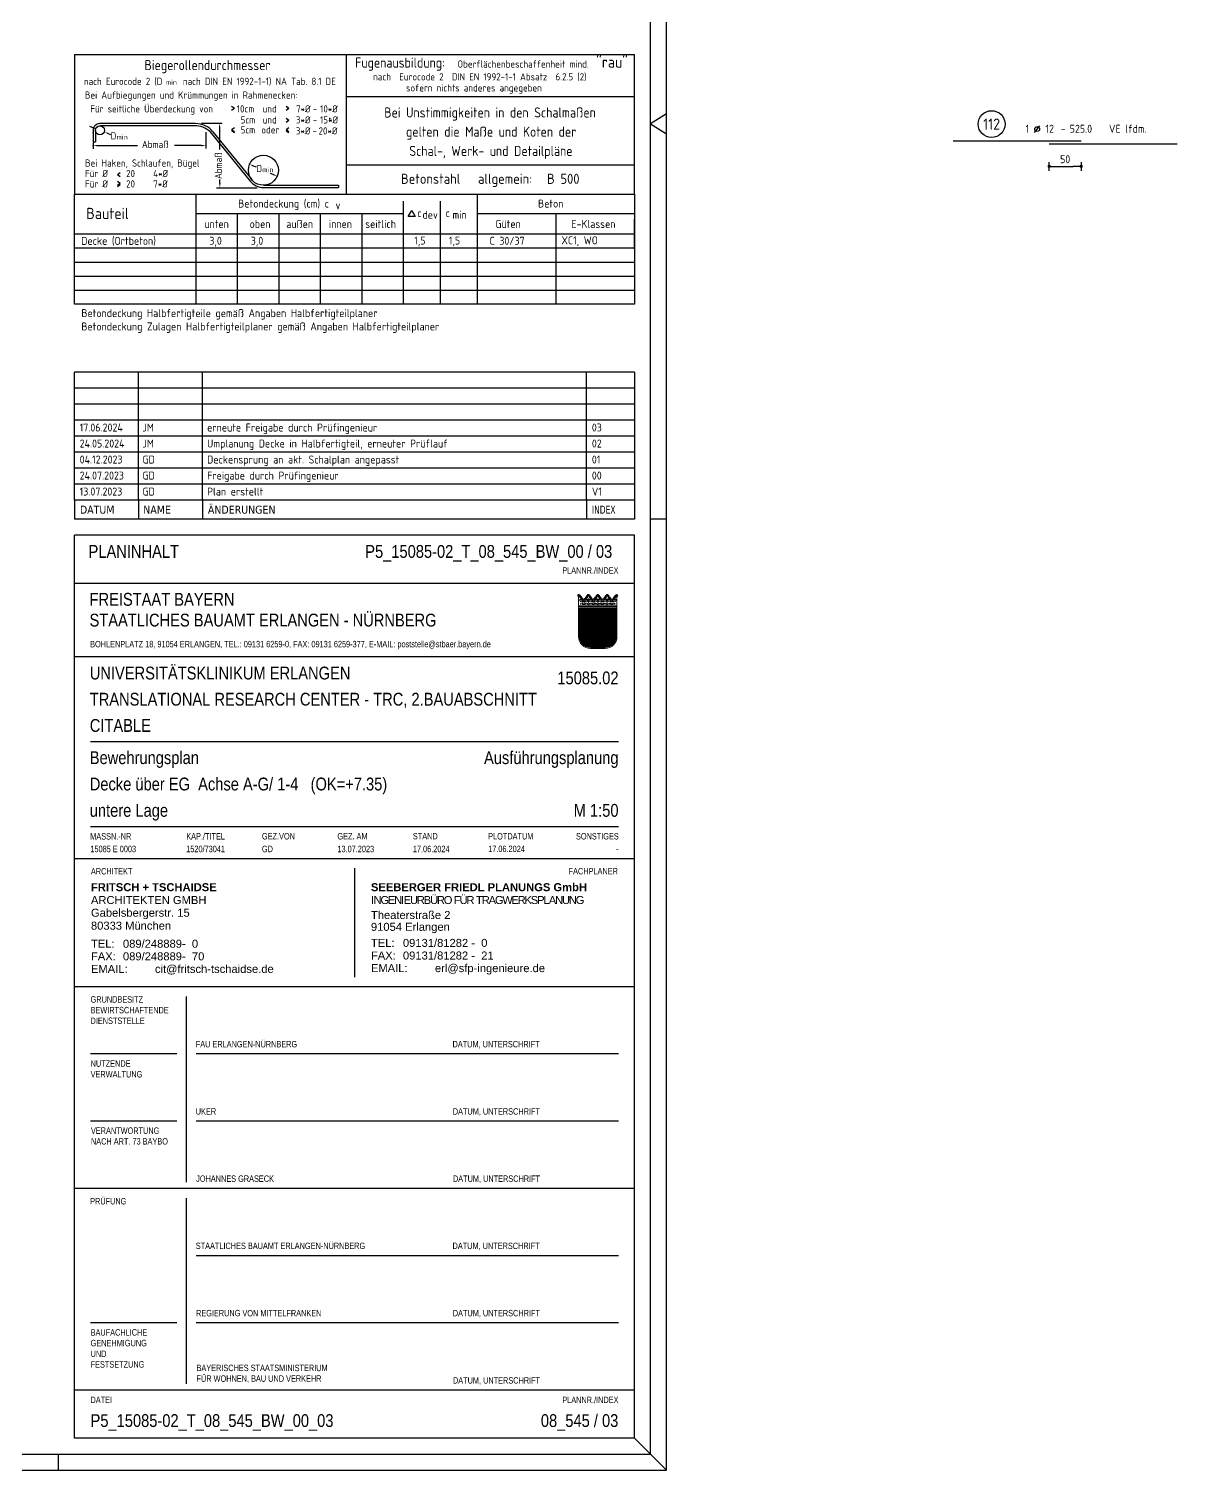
# Model space of a CAD drawing. Extents: x -5.2 to 88.6, y -7.1 to 49.1.
# Drawn here: x 55.47 to 73.42, y 0 to 22.51 of the extents above; entities that cross this region are included whole.
import ezdxf
from ezdxf.enums import TextEntityAlignment as Align

# ---------------------------------------------------------------- set-up
doc = ezdxf.new("R2010")
doc.units = 0
doc.header["$LTSCALE"] = 0.5
doc.linetypes.add('AUSGEZOGEN', pattern=[1000.01, 1000, 0.01])
for name, color, linetype in [('40 A Plankopf Text F+T', 7, 'Continuous'), ('BET-ANS', 7, 'Continuous'), ('MASSE', 7, 'Continuous'), ('RAHMEN', 7, 'Continuous'), ('RND', 7, 'Continuous'), ('STEMPEL', 7, 'Continuous'), ('TEXT', 7, 'Continuous')]:
    doc.layers.add(name, color=color, linetype=linetype)
doc.layers.add('NOPLOT', color=7, linetype='Continuous', plot=False)
doc.styles.add('ERSTELLTER_STIL_3', font='arial.ttf')
doc.styles.add('ERSTELLTER_STIL_4', font='arialbd.ttf')
doc.styles.add('helv', font='tahoma.ttf')
doc.styles.add('plankopf_ArialN', font='ARIALN.TTF')
doc.styles.add('txt', font='isocp.shx')
doc.dimstyles.new('DOT_I', dxfattribs={"dimscale": 0.5, "dimtxt": 0.25, "dimasz": 0.25, "dimexe": 0.1, "dimexo": 0.3, "dimgap": 0.1, "dimtad": 1, "dimdec": 3, "dimzin": 3, "dimtxsty": 'txt', "dimblk": 'DOT', "dimblk1": 'DOT', "dimblk2": 'DOT', "dimsah": 1, "dimcen": 0.1, "dimse1": 1, "dimse2": 1, "dimazin": 0, "dimtfac": 1, "dimtdec": 4, "dimtix": 1, "dimtmove": 2, "dimatfit": 3, "dimfxl": 0, "dimtvp": 1, "dimtolj": 1, "dimtzin": 0, "dimarcsym": 0})
pattern_1 = [(0, (-322.07857, -163.97815), (8e-17, 0.254), [])]

# ---------------------------------------------------------------- blocks, each defined once
blk = doc.blocks.new('Bundeslandwappen')
at = {"lineweight": 9, "true_color": 0xffffff}
for points in [[(-5.75, 16.5), (-5.98, 16.5), (-5.98, 16.29), (-5.75, 16.29)], [(-5.09, 15.68), (-5.31, 15.68), (-5.31, 15.47), (-5.09, 15.47)], [(-3.49, 15.68), (-3.71, 15.68), (-3.71, 15.47), (-3.49, 15.47)], [(-2.82, 16.5), (-3.05, 16.5), (-3.05, 16.29), (-2.82, 16.29)], [(-2.15, 15.68), (-2.38, 15.68), (-2.38, 15.47), (-2.15, 15.47)], [(-0.56, 15.68), (-0.78, 15.68), (-0.78, 15.47), (-0.56, 15.47)], [(0.11, 16.5), (-0.11, 16.5), (-0.11, 16.29), (0.11, 16.29)], [(0.78, 15.68), (0.56, 15.68), (0.56, 15.47), (0.78, 15.47)], [(2.38, 15.68), (2.15, 15.68), (2.15, 15.47), (2.38, 15.47)], [(3.05, 16.5), (2.82, 16.5), (2.82, 16.29), (3.05, 16.29)], [(3.71, 15.68), (3.49, 15.68), (3.49, 15.47), (3.71, 15.47)], [(5.31, 15.68), (5.09, 15.68), (5.09, 15.47), (5.31, 15.47)], [(5.98, 16.5), (5.75, 16.5), (5.75, 16.29), (5.98, 16.29)]]:
    blk.add_hatch(color=7, dxfattribs=at).paths.add_polyline_path(points)
at = {"true_color": 0xffffff}
for points in [[(-5.34, 12.59), (-5.7, 12.59), (-5.7, 12.19), (-5.07, 11.96)], [(-3.57, 8.42), (-5.7, 9.18), (-5.7, 6.17), (-2.07, 4.88)], [(-1.42, 10.67), (-5.07, 11.96), (-3.57, 8.42), (0.08, 7.13)], [(0.86, 12.59), (-2.24, 12.59), (-1.42, 10.67), (2.23, 9.38)], [(3.96, 12.59), (1.66, 12.59), (4.37, 11.63)], [(5.7, 8.15), (2.23, 9.38), (3.73, 5.84), (5.7, 5.14)], [(5.7, 11.16), (4.37, 11.63), (5.7, 8.5)], [(-5.7, 6.14), (-5.7, 3.7, 0.041392), (-5.65, 3.14), (-4.21, 2.63)], [(1.58, 3.59), (-2.07, 4.88), (-0.56, 1.34), (2.36, 0.3, 0.043654), (2.95, 0.36)], [(3.73, 5.84), (0.08, 7.13), (1.58, 3.59), (5.23, 2.29)], [(-0.56, 1.34), (-4.21, 2.63), (-3.29, 0.45, 0.073774), (-2.3, 0.3), (-0.12, 0.3)]]:
    blk.add_hatch(color=7, dxfattribs=at).paths.add_polyline_path(points)
at = {"lineweight": 9}
h = blk.add_hatch(dxfattribs=at)
h.set_pattern_fill('ANSI31', color=256, scale=0.08, angle=315, style=0)
h.set_pattern_definition(pattern_1)
h.paths.add_polyline_path([(-5.07, 11.96), (-5.7, 12.19), (-5.7, 9.18), (-3.57, 8.42)])
h = blk.add_hatch(dxfattribs=at)
h.set_pattern_fill('ANSI31', color=256, scale=0.08, angle=315, style=0)
h.set_pattern_definition(pattern_1)
h.paths.add_polyline_path([(-2.24, 12.59), (-5.34, 12.59), (-5.07, 11.96), (-1.42, 10.67)])
h = blk.add_hatch(dxfattribs=at)
h.set_pattern_fill('ANSI31', color=256, scale=0.08, angle=315, style=0)
h.set_pattern_definition(pattern_1)
h.paths.add_polyline_path([(2.23, 9.38), (-1.42, 10.67), (0.08, 7.13), (3.73, 5.84)])
h = blk.add_hatch(dxfattribs=at)
h.set_pattern_fill('ANSI31', color=256, scale=0.08, angle=315, style=0)
h.set_pattern_definition(pattern_1)
h.paths.add_polyline_path([(4.37, 11.63), (1.66, 12.59), (0.86, 12.59), (2.23, 9.38), (5.7, 8.15), (5.7, 8.5)])
h = blk.add_hatch(dxfattribs=at)
h.set_pattern_fill('ANSI31', color=256, scale=0.08, angle=315, style=0)
h.set_pattern_definition(pattern_1)
h.paths.add_polyline_path([(5.7, 12.59), (3.96, 12.59), (4.37, 11.63), (5.7, 11.16)])
h = blk.add_hatch(dxfattribs=at)
h.set_pattern_fill('ANSI31', color=256, scale=0.08, angle=315, style=0)
h.set_pattern_definition(pattern_1)
h.paths.add_polyline_path([(-2.07, 4.88), (-5.7, 6.17), (-5.7, 6.14), (-4.21, 2.63), (-0.56, 1.34)])
h = blk.add_hatch(dxfattribs=at)
h.set_pattern_fill('ANSI31', color=256, scale=0.08, angle=315, style=0)
h.set_pattern_definition(pattern_1)
h.paths.add_polyline_path([(0.08, 7.13), (-3.57, 8.42), (-2.07, 4.88), (1.58, 3.59)])
h = blk.add_hatch(dxfattribs=at)
h.set_pattern_fill('ANSI31', color=256, scale=0.08, angle=315, style=0)
h.set_pattern_definition(pattern_1)
h.paths.add_polyline_path([(5.7, 5.14), (3.73, 5.84), (5.23, 2.29), (5.37, 2.24, 0.111178), (5.7, 3.7)])
h = blk.add_hatch(dxfattribs=at)
h.set_pattern_fill('ANSI31', color=256, scale=0.08, angle=315, style=0)
h.set_pattern_definition(pattern_1)
h.paths.add_polyline_path([(-4.21, 2.63), (-5.65, 3.14, 0.285055), (-3.29, 0.45)])
h = blk.add_hatch(dxfattribs=at)
h.set_pattern_fill('ANSI31', color=256, scale=0.08, angle=315, style=0)
h.set_pattern_definition(pattern_1)
h.paths.add_polyline_path([(-0.56, 1.34), (-0.12, 0.3), (2.3, 0.3, 0.004354), (2.36, 0.3)])
h = blk.add_hatch(dxfattribs=at)
h.set_pattern_fill('ANSI31', color=256, scale=0.08, angle=315, style=0)
h.set_pattern_definition(pattern_1)
h.paths.add_polyline_path([(5.31, 2.11), (5.23, 2.29), (1.58, 3.59), (2.95, 0.36, 0.22704)])
for p, q in [((-6, 16.1), (-6, 3.7)), ((-5.64, 14.97), (-5.64, 15.18)), ((-5.61, 16.59), (-5.62, 16.68)), ((-5.33, 15.19), (-5.33, 15.05)), ((-4.68, 14.54), (-5.26, 14.54)), ((-4.12, 14.54), (-3.54, 14.54)), ((-3.47, 15.19), (-3.47, 15.05)), ((-3.36, 13.9), (-2.93, 14.17)), ((-2.93, 13.63), (-3.36, 13.9)), ((-3.19, 16.59), (-3.18, 16.67)), ((-3.16, 14.97), (-3.16, 15.18)), ((-2.93, 15.58), (-2.93, 14.47)), ((-2.93, 14.17), (-2.5, 13.9)), ((-2.5, 13.9), (-2.93, 13.63)), ((-2.71, 14.97), (-2.71, 15.18)), ((-2.68, 16.59), (-2.69, 16.67)), ((-2.4, 15.19), (-2.4, 15.05)), ((-1.74, 14.54), (-2.32, 14.54)), ((-1.19, 14.54), (-0.61, 14.54)), ((-0.54, 15.19), (-0.54, 15.05)), ((0, 14.17), (-0.43, 13.9)), ((-0.43, 13.9), (0, 13.63)), ((-0.25, 16.59), (-0.24, 16.67)), ((-0.22, 14.97), (-0.22, 15.18)), ((0, 15.58), (0, 14.47)), ((0.43, 13.9), (0, 14.17)), ((0, 13.63), (0.43, 13.9)), ((0.22, 14.97), (0.22, 15.18)), ((0.25, 16.59), (0.24, 16.67)), ((0.54, 15.19), (0.54, 15.05)), ((1.19, 14.54), (0.61, 14.54)), ((1.74, 14.54), (2.32, 14.54)), ((2.4, 15.19), (2.4, 15.05)), ((2.93, 14.17), (2.5, 13.9)), ((2.5, 13.9), (2.93, 13.63)), ((2.68, 16.59), (2.69, 16.67)), ((2.71, 14.97), (2.71, 15.18)), ((2.93, 15.58), (2.93, 14.47)), ((3.36, 13.9), (2.93, 14.17)), ((2.93, 13.63), (3.36, 13.9)), ((3.16, 14.97), (3.16, 15.18)), ((3.19, 16.59), (3.18, 16.67)), ((3.47, 15.19), (3.47, 15.05)), ((4.12, 14.54), (3.54, 14.54)), ((4.68, 14.54), (5.26, 14.54)), ((5.33, 15.19), (5.33, 15.05)), ((5.61, 16.59), (5.62, 16.68)), ((5.64, 14.97), (5.64, 15.18)), ((6, 3.7), (6, 16.1)), ((-6, 13.29), (6, 13.29)), ((-6, 12.94), (6, 12.94)), ((-5.7, 12.59), (-5.7, 3.7)), ((-5.7, 12.59), (5.7, 12.59)), ((-5.7, 12.19), (5.7, 8.15)), ((-5.7, 9.18), (5.7, 5.14)), ((-5.34, 12.59), (-0.12, 0.3)), ((-2.24, 12.59), (2.95, 0.36)), ((0.86, 12.59), (5.31, 2.11)), ((1.66, 12.59), (5.7, 11.16)), ((3.96, 12.59), (5.7, 8.5)), ((5.7, 3.7), (5.7, 12.59)), ((-5.7, 6.17), (5.37, 2.24)), ((-5.7, 6.14), (-3.29, 0.45)), ((-5.66, 3.14), (2.36, 0.3)), ((-2.3, 0.3), (2.3, 0.3)), ((-2.3, 0), (2.3, 0))]:
    blk.add_line(p, q, dxfattribs=at)
for points in [[(-5.75, 16.29), (-5.98, 16.29), (-5.98, 16.5), (-5.75, 16.5)], [(-5.09, 15.47), (-5.31, 15.47), (-5.31, 15.68), (-5.09, 15.68)], [(-4.07, 13.71), (-4.83, 13.71), (-4.83, 14.1), (-4.07, 14.1)], [(-3.71, 15.47), (-3.49, 15.47), (-3.49, 15.68), (-3.71, 15.68)], [(-2.82, 16.29), (-3.05, 16.29), (-3.05, 16.5), (-2.82, 16.5)], [(-2.15, 15.47), (-2.38, 15.47), (-2.38, 15.68), (-2.15, 15.68)], [(-1.8, 13.71), (-1.04, 13.71), (-1.04, 14.1), (-1.8, 14.1)], [(-0.78, 15.47), (-0.56, 15.47), (-0.56, 15.68), (-0.78, 15.68)], [(0.11, 16.29), (-0.11, 16.29), (-0.11, 16.5), (0.11, 16.5)], [(0.78, 15.47), (0.56, 15.47), (0.56, 15.68), (0.78, 15.68)], [(1.8, 13.71), (1.04, 13.71), (1.04, 14.1), (1.8, 14.1)], [(2.15, 15.47), (2.38, 15.47), (2.38, 15.68), (2.15, 15.68)], [(3.05, 16.29), (2.82, 16.29), (2.82, 16.5), (3.05, 16.5)], [(3.71, 15.47), (3.49, 15.47), (3.49, 15.68), (3.71, 15.68)], [(4.07, 13.71), (4.83, 13.71), (4.83, 14.1), (4.07, 14.1)], [(5.09, 15.47), (5.31, 15.47), (5.31, 15.68), (5.09, 15.68)], [(5.75, 16.29), (5.98, 16.29), (5.98, 16.5), (5.75, 16.5)]]:
    blk.add_lwpolyline(points, close=True, dxfattribs=at)
for centre in [(-5.28, 13.9), (-3.71, 13.9), (-2.2, 13.9), (-0.68, 13.9), (0.68, 13.9), (2.2, 13.9), (3.71, 13.9), (5.28, 13.9)]:
    blk.add_circle(centre, 0.123, dxfattribs=at)
for centre, radius, start, end in [((-5.89, 16.45), 0.362, 44.6681, 253.1183), ((-5.67, 16.67), 0.05, 6.6615, 44.6681), ((-5.49, 15.18), 0.157, 3.2756, 179.5521), ((-5.19, 14.99), 0.453, 182.8328, 261.3043), ((-5.56, 16.59), 0.05, 186.6615, 265.6209), ((-5.42, 15.99), 0.179, 74.7883, 15.1356), ((-5.59, 16.26), 0.281, 346.0232, 85.6209), ((-5.36, 16.21), 0.05, 254.7883, 346.0232), ((-5.26, 15.23), 0.191, 249.6358, 3.0857), ((-5.2, 16.05), 0.05, 93.0633, 195.1356), ((-5.19, 15.87), 0.224, 350.9542, 93.0633), ((-5.02, 15.24), 0.05, 82.9467, 183.0857), ((-4.99, 15.54), 0.249, 262.9467, 77.8855), ((-4.92, 15.83), 0.05, 170.9542, 257.8855), ((-4.62, 14.89), 0.224, 71.4, 0), ((-4.71, 14.85), 0.312, 275.9649, 353.9773), ((-4.4, 15.24), 0.208, 317.0775, 222.9225), ((-4.18, 14.89), 0.224, 180, 108.6), ((-4.09, 14.85), 0.312, 186.0227, 264.0351), ((-3.81, 15.54), 0.249, 102.1145, 277.0533), ((-3.88, 15.83), 0.05, 282.1145, 9.0458), ((-3.61, 15.87), 0.224, 86.9367, 189.0458), ((-3.78, 15.24), 0.05, 356.9143, 97.0533), ((-3.54, 15.23), 0.191, 176.9143, 290.3642), ((-3.6, 16.05), 0.05, 344.8644, 86.9367), ((-3.38, 15.99), 0.179, 164.8644, 105.2117), ((-3.61, 14.99), 0.453, 278.6957, 357.1672), ((-3.21, 16.26), 0.281, 94.3791, 193.9768), ((-3.44, 16.21), 0.05, 193.9768, 285.2117), ((-3.31, 15.18), 0.157, 0.4479, 176.7244), ((-3.24, 16.59), 0.05, 274.3791, 353.3385), ((-3.13, 16.67), 0.05, 155.2288, 173.3385), ((-2.93, 16.58), 0.264, 24.0166, 155.3409), ((-2.55, 15.18), 0.157, 3.2756, 179.5521), ((-2.26, 14.99), 0.453, 182.8328, 261.3043), ((-2.74, 16.66), 0.05, 6.6615, 24.0166), ((-2.63, 16.59), 0.05, 186.6615, 265.6209), ((-2.49, 15.99), 0.179, 74.7883, 15.1356), ((-2.65, 16.26), 0.281, 346.0232, 85.6209), ((-2.43, 16.21), 0.05, 254.7883, 346.0232), ((-2.33, 15.23), 0.191, 249.6358, 3.0857), ((-2.27, 16.05), 0.05, 93.0633, 195.1356), ((-2.26, 15.87), 0.224, 350.9542, 93.0633), ((-2.09, 15.24), 0.05, 82.9467, 183.0857), ((-2.05, 15.54), 0.249, 262.9467, 77.8855), ((-1.99, 15.83), 0.05, 170.9542, 257.8855), ((-1.69, 14.89), 0.224, 71.4, 0), ((-1.78, 14.85), 0.312, 275.9649, 353.9773), ((-1.47, 15.24), 0.208, 317.0775, 222.9225), ((-1.24, 14.89), 0.224, 180, 108.6), ((-1.16, 14.85), 0.312, 186.0227, 264.0351), ((-0.88, 15.54), 0.249, 102.1145, 277.0533), ((-0.94, 15.83), 0.05, 282.1145, 9.0458), ((-0.67, 15.87), 0.224, 86.9367, 189.0458), ((-0.84, 15.24), 0.05, 356.9143, 97.0533), ((-0.6, 15.23), 0.191, 176.9143, 290.3642), ((-0.66, 16.05), 0.05, 344.8644, 86.9367), ((-0.44, 15.99), 0.179, 164.8644, 105.2117), ((-0.68, 14.99), 0.453, 278.6957, 357.1672), ((-0.28, 16.26), 0.281, 94.3791, 193.9768), ((-0.5, 16.21), 0.05, 193.9768, 285.2117), ((-0.38, 15.18), 0.157, 0.4479, 176.7244), ((-0.3, 16.59), 0.05, 274.3791, 353.3385), ((0, 16.58), 0.264, 24.0166, 155.3409), ((-0.19, 16.67), 0.05, 155.2288, 173.3385), ((0.38, 15.18), 0.157, 3.2756, 179.5521), ((0.68, 14.99), 0.453, 182.8328, 261.3043), ((0.19, 16.66), 0.05, 6.6615, 24.0166), ((0.3, 16.59), 0.05, 186.6615, 265.6209), ((0.44, 15.99), 0.179, 74.7883, 15.1356), ((0.28, 16.26), 0.281, 346.0232, 85.6209), ((0.5, 16.21), 0.05, 254.7883, 346.0232), ((0.6, 15.23), 0.191, 249.6358, 3.0857), ((0.66, 16.05), 0.05, 93.0633, 195.1356), ((0.67, 15.87), 0.224, 350.9542, 93.0633), ((0.84, 15.24), 0.05, 82.9467, 183.0857), ((0.88, 15.54), 0.249, 262.9467, 77.8855), ((0.94, 15.83), 0.05, 170.9542, 257.8855), ((1.24, 14.89), 0.224, 71.4, 0), ((1.16, 14.85), 0.312, 275.9649, 353.9773), ((1.47, 15.24), 0.208, 317.0775, 222.9225), ((1.69, 14.89), 0.224, 180, 108.6), ((1.78, 14.85), 0.312, 186.0227, 264.0351), ((2.05, 15.54), 0.249, 102.1145, 277.0533), ((1.99, 15.83), 0.05, 282.1145, 9.0458), ((2.26, 15.87), 0.224, 86.9367, 189.0458), ((2.09, 15.24), 0.05, 356.9143, 97.0533), ((2.33, 15.23), 0.191, 176.9143, 290.3642), ((2.27, 16.05), 0.05, 344.8644, 86.9367), ((2.49, 15.99), 0.179, 164.8644, 105.2117), ((2.26, 14.99), 0.453, 278.6957, 357.1672), ((2.65, 16.26), 0.281, 94.3791, 193.9768), ((2.43, 16.21), 0.05, 193.9768, 285.2117), ((2.55, 15.18), 0.157, 0.4479, 176.7244), ((2.63, 16.59), 0.05, 274.3791, 353.3385), ((2.93, 16.58), 0.264, 24.0166, 155.3409), ((2.74, 16.67), 0.05, 155.2288, 173.3385), ((3.31, 15.18), 0.157, 3.2756, 179.5521), ((3.61, 14.99), 0.453, 182.8328, 261.3043), ((3.13, 16.66), 0.05, 6.6615, 24.0166), ((3.24, 16.59), 0.05, 186.6615, 265.6209), ((3.38, 15.99), 0.179, 74.7883, 15.1356), ((3.21, 16.26), 0.281, 346.0232, 85.6209), ((3.44, 16.21), 0.05, 254.7883, 346.0232), ((3.54, 15.23), 0.191, 249.6358, 3.0857), ((3.6, 16.05), 0.05, 93.0633, 195.1356), ((3.61, 15.87), 0.224, 350.9542, 93.0633), ((3.78, 15.24), 0.05, 82.9467, 183.0857), ((3.81, 15.54), 0.249, 262.9467, 77.8855), ((3.88, 15.83), 0.05, 170.9542, 257.8855), ((4.18, 14.89), 0.224, 71.4, 0), ((4.09, 14.85), 0.312, 275.9649, 353.9773), ((4.4, 15.24), 0.208, 317.0775, 222.9225), ((4.62, 14.89), 0.224, 180, 108.6), ((4.71, 14.85), 0.312, 186.0227, 264.0351), ((4.99, 15.54), 0.249, 102.1145, 277.0533), ((4.92, 15.83), 0.05, 282.1145, 9.0458), ((5.19, 15.87), 0.224, 86.9367, 189.0458), ((5.02, 15.24), 0.05, 356.9143, 97.0533), ((5.26, 15.23), 0.191, 176.9143, 290.3642), ((5.2, 16.05), 0.05, 344.8644, 86.9367), ((5.42, 15.99), 0.179, 164.8644, 105.2117), ((5.19, 14.99), 0.453, 278.6957, 357.1672), ((5.59, 16.26), 0.281, 94.3791, 193.9768), ((5.36, 16.21), 0.05, 193.9768, 285.2117), ((5.49, 15.18), 0.157, 0.4479, 176.7244), ((5.56, 16.59), 0.05, 274.3791, 353.3385), ((5.67, 16.67), 0.05, 135.3319, 173.3385), ((5.89, 16.45), 0.362, 286.8817, 135.3319), ((-2.3, 3.7), 3.7, 180, 270), ((-2.3, 3.7), 3.4, 180, 270), ((2.3, 3.7), 3.7, 270, 0), ((2.3, 3.7), 3.4, 270, 0)]:
    blk.add_arc(centre, radius, start, end, dxfattribs=at)
blk = doc.blocks.new('Plankopf_PU')
for p, q in [((-18.5, 25.4), (-18.5, 27.7)), ((-1, 27.7), (-18.5, 27.7)), ((-1, 27.7), (-18.5, 27.7)), ((-1, 25.4), (-1, 27.7)), ((-1, 25.4), (-18.5, 25.4)), ((-1, 25.4), (-18.5, 25.4)), ((-18.5, 19.1), (-18.5, 25.4)), ((-1, 19.1), (-1, 25.4)), ((-1.5, 22.75), (-18, 22.75)), ((-18, 20.1), (-1.5, 20.1)), ((-18.5, 15.1), (-18.5, 19.1)), ((-1, 19.1), (-18.5, 19.1)), ((-1, 15.1), (-1, 19.1)), ((-9.75, 18.8), (-9.75, 15.4)), ((-1, 15.1), (-18.5, 15.1)), ((-1, 15.1), (-18.5, 15.1)), ((-18.5, 8.8), (-18.5, 15.1)), ((-1, 8.8), (-1, 15.1)), ((-15, 9), (-15, 14.8)), ((-15.3, 13), (-18, 13)), ((-1.5, 13), (-14.7, 13)), ((-15.3, 10.9), (-18, 10.9)), ((-1.5, 10.9), (-14.7, 10.9)), ((-18.5, 2.5), (-18.5, 8.8)), ((-1, 8.8), (-18.5, 8.8)), ((-1, 2.5), (-1, 8.8)), ((-15, 2.7), (-15, 8.5)), ((-1.5, 6.7), (-14.7, 6.7)), ((-15.3, 4.6), (-18, 4.6)), ((-1.5, 4.6), (-14.7, 4.6)), ((-1, 2.5), (-18.5, 2.5)), ((-18.5, 1), (-18.5, 2.5)), ((-1, 2.5), (-18.5, 2.5)), ((-1, 1), (-1, 2.5)), ((-1, 1), (-18.5, 1))]:
    blk.add_line(p, q)
at = {"xscale": 0.1, "yscale": 0.1, "zscale": 0.1}
blk.add_blockref('Bundeslandwappen', (-2.148, 25.669), dxfattribs=at)
at = {"linetype": 'AUSGEZOGEN', "lineweight": 35, "style": 'plankopf_ArialN'}
for s, height, p in [('FREISTAAT BAYERN', 0.4, (-18.032, 27.401)), ('PRÜFUNG', 0.2, (-18.013, 8.5))]:
    blk.add_text(s, height=height, dxfattribs=at).set_placement(p, align=Align.TOP_LEFT)
blk.add_text('STAATLICHES BAUAMT ERLANGEN - NÜRNBERG', height=0.4, dxfattribs=at).set_placement((-18.032, 26.552), align=Align.MIDDLE_LEFT)
at = {"style": 'plankopf_ArialN'}
for s, p in [('BOHLENPLATZ 18, 91054 ERLANGEN, TEL.: 09131 6259-0, FAX: 09131 6259-377, E-MAIL: poststelle@stbaer.bayern.de', (-18.012, 25.702)), ('MASSN.-NR', (-18.011, 19.698)), ('KAP./TITEL', (-15.01, 19.698)), ('GEZ.VON', (-12.644, 19.7)), ('GEZ. AM', (-10.286, 19.7)), ('STAND', (-7.927, 19.702)), ('PLOTDATUM', (-5.574, 19.7)), ('FAU ERLANGEN-NÜRNBERG', (-14.712, 13.207)), ('DATUM, UNTERSCHRIFT', (-6.687, 13.207)), ('UKER', (-14.712, 11.107)), ('DATUM, UNTERSCHRIFT', (-6.68, 11.106)), ('JOHANNES GRASECK', (-14.7, 9.005)), ('DATUM, UNTERSCHRIFT', (-6.675, 9.005)), ('STAATLICHES BAUAMT ERLANGEN-NÜRNBERG', (-14.712, 6.907)), ('DATUM, UNTERSCHRIFT', (-6.687, 6.907)), ('REGIERUNG VON MITTELFRANKEN', (-14.705, 4.806)), ('DATUM, UNTERSCHRIFT', (-6.68, 4.806)), ('DATUM, UNTERSCHRIFT', (-6.675, 2.705)), ('DATEI', (-18.002, 2.095))]:
    blk.add_text(s, height=0.2, dxfattribs=at).set_placement(p)
for s, p in [('SONSTIGES', (-1.493, 19.7)), ('PLANNR./INDEX', (-1.501, 2.095))]:
    blk.add_text(s, height=0.2, dxfattribs=at).set_placement(p, align=Align.RIGHT)
at = {"linetype": 'AUSGEZOGEN', "lineweight": 35, "style": 'plankopf_ArialN'}
blk.add_text('ARCHITEKT', height=0.2, dxfattribs=at).set_placement((-17.989, 18.607))
blk.add_text('FACHPLANER', height=0.2, dxfattribs=at).set_placement((-1.52, 18.611), align=Align.RIGHT)
at = {"insert": (-5.574, 19.303), "char_height": 0.2, "attachment_point": 7, "style": 'plankopf_ArialN'}
blk.add_mtext('17.06.2024', dxfattribs=at)
at = {"char_height": 0.2, "attachment_point": 1, "style": 'plankopf_ArialN'}
for s, insert, width in [('GRUNDBESITZ\\PBEWIRTSCHAFTENDE DIENSTSTELLE', (-18, 14.804), 2.5), ('NUTZENDE^JVERWALTUNG', (-17.998, 12.8), 2.69843), ('VERANTWORTUNG  NACH ART. 73 BAYBO', (-17.988, 10.705), 2.68768), ('BAUFACHLICHE GENEHMIGUNG UND FESTSETZUNG', (-17.998, 4.404), 2.2311), ('BAYERISCHES STAATSMINISTERIUM ^JFÜR WOHNEN, BAU UND VERKEHR', (-14.689, 3.294), 9.29412)]:
    blk.add_mtext(s, dxfattribs=dict(at, insert=insert, width=width))
at = {"style": 'plankopf_ArialN'}
for tag, p in [('PROJEKTBEZEICHNUNGZ1', (-18.025, 24.578)), ('PROJEKTBEZEICHNUNGZ2', (-18.025, 23.761)), ('PROJEKTBEZEICHNUNGZ3', (-18.025, 22.941))]:
    blk.add_attdef(tag, text='', height=0.4, dxfattribs=at).set_placement(p, align=Align.BOTTOM_LEFT)
for tag, p in [('GEB.-NR', (-1.5, 24.946)), ('0.000X', (-1.507, 1.749))]:
    blk.add_attdef(tag, text='', height=0.4, dxfattribs=at).set_placement(p, align=Align.TOP_RIGHT)
for tag, p, height in [('PLANINHALTZ1', (-18.025, 22.055), 0.4), ('PLANINHALTZ2', (-18.025, 21.232), 0.4), ('PLANINHALTZ3', (-18.025, 20.409), 0.4), ('MASSN.-NR', (-18.005, 19.303), 0.2), ('KAPITEL/TITEL', (-15.01, 19.303), 0.2), ('GEZ_VON', (-12.644, 19.303), 0.2), ('GEZ_AM', (-10.286, 19.303), 0.2), ('STAND', (-7.927, 19.303), 0.2)]:
    blk.add_attdef(tag, p, '', height=height, dxfattribs=at)
for tag, height, p in [('PLANUNGSPHASE', 0.4, (-1.5, 22.055)), ('PROJEKTKATEGORIE', 0.4, (-1.5, 21.232)), ('MAßSTAB', 0.4, (-1.5, 20.409)), ('SONSTIGES', 0.2, (-1.5, 19.303))]:
    blk.add_attdef(tag, text='', height=height, dxfattribs=at).set_placement(p, align=Align.RIGHT)
at = {"layer": '40 A Plankopf Text F+T', "color": 7, "linetype": 'Continuous', "lineweight": 13, "char_height": 0.25, "attachment_point": 7}
for s, insert, style in [('\\A1;FRITSCH + TSCHAIDSE ', (-17.988, 18.081), 'ERSTELLTER_STIL_4'), ('\\A1;SEEBERGER FRIEDL PLANUNGS GmbH', (-9.238, 18.081), 'ERSTELLTER_STIL_4'), ('\\A1;ARCHITEKTEN GMBH', (-17.988, 17.68), 'ERSTELLTER_STIL_3'), ('\\A1;{\\T0.8;INGENIEURBÜRO FÜR TRAGWERKSPLANUNG}', (-9.238, 17.68), 'ERSTELLTER_STIL_3'), ('\\A1;80333 München', (-17.988, 16.879), 'ERSTELLTER_STIL_3'), ('\\A1;Gabelsbergerstr. 15', (-17.988, 17.212), 'ERSTELLTER_STIL_3'), ('\\A1;Theaterstraße 2', (-9.238, 17.212), 'ERSTELLTER_STIL_3'), ('\\A1;91054 Erlangen', (-9.238, 16.771), 'ERSTELLTER_STIL_3')]:
    blk.add_mtext(s, dxfattribs=dict(at, insert=insert, style=style))
at = {"layer": '40 A Plankopf Text F+T', "color": 7, "linetype": 'Continuous', "lineweight": 13, "char_height": 0.25, "attachment_point": 7, "line_spacing_factor": 0.945293, "style": 'ERSTELLTER_STIL_3'}
for s, insert in [('\\A1;TEL: ^I089/248889-  0\\PFAX: ^I089/248889-  70\\PEMAIL: ^Icit@fritsch-tschaidse.de', (-17.988, 15.481)), ('\\A1;TEL: ^I09131/81282 -  0\\PFAX: ^I09131/81282 -  21\\PEMAIL: ^Ierl@sfp-ingenieure.de', (-9.238, 15.481))]:
    blk.add_mtext(s, dxfattribs=dict(at, insert=insert))
blk = doc.blocks.new('Plankopf-ER')
at = {"layer": 'RAHMEN', "color": 7, "linetype": 'Continuous'}
for p, q in [((-0.5, 4.6), (-18, 4.6)), ((-18, 4.1), (-18, 4.6)), ((-16, 4.1), (-16, 4.6)), ((-14, 4.1), (-14, 4.6)), ((-2, 4.1), (-2, 4.6)), ((-0.5, 4.6), (-0.5, 4.1)), ((-0.5, 4.1), (-18, 4.1)), ((-18, 3.6), (-18, 4.1)), ((-16, 3.6), (-16, 4.1)), ((-14, 3.6), (-14, 4.1)), ((-2, 3.6), (-2, 4.1)), ((-0.5, 4.1), (-0.5, 3.6)), ((-0.5, 3.6), (-18, 3.6)), ((-18, 3.1), (-18, 3.6)), ((-16, 3.1), (-16, 3.6)), ((-14, 3.1), (-14, 3.6)), ((-2, 3.1), (-2, 3.6)), ((-0.5, 3.6), (-0.5, 3.1)), ((-0.5, 3.1), (-18, 3.1)), ((-18, 2.6), (-18, 3.1)), ((-16, 2.6), (-16, 3.1)), ((-14, 2.6), (-14, 3.1)), ((-2, 2.6), (-2, 3.1)), ((-0.5, 3.1), (-0.5, 2.6)), ((-0.5, 2.6), (-18, 2.6)), ((-18, 2.1), (-18, 2.6)), ((-16, 2.1), (-16, 2.6)), ((-14, 2.1), (-14, 2.6)), ((-2, 2.1), (-2, 2.6)), ((-0.5, 2.6), (-0.5, 2.1)), ((-0.5, 2.1), (-18, 2.1)), ((-18, 1.6), (-18, 2.1)), ((-16, 1.6), (-16, 2.1)), ((-14, 1.6), (-14, 2.1)), ((-2, 1.6), (-2, 2.1)), ((-0.5, 2.1), (-0.5, 1.6)), ((-0.5, 1.6), (-18, 1.6)), ((-18, 1.1), (-18, 1.6)), ((-16, 1.1), (-16, 1.6)), ((-14, 1.1), (-14, 1.6)), ((-2, 1.1), (-2, 1.6)), ((-0.5, 1.6), (-0.5, 1.1)), ((-0.5, 1.1), (-18, 1.1)), ((-18, 0.6), (-18, 1.1)), ((-16, 0.6), (-16, 1.1)), ((-14, 0.6), (-14, 1.1)), ((-2, 0.6), (-2, 1.1)), ((-0.5, 1.1), (-0.5, 0.6)), ((-0.5, 0.6), (-18, 0.6)), ((-18, 0.6), (-18, 0)), ((-16, 0.6), (-16, 0)), ((-14, 0.6), (-14, 0)), ((-2, 0.6), (-2, 0)), ((-0.5, 0.6), (-0.5, 0)), ((-0.5, 0), (-18, 0))]:
    blk.add_line(p, q, dxfattribs=at)
at = {"layer": 'RAHMEN', "color": 7, "linetype": 'Continuous', "style": 'txt'}
for tag, p in [('INDEX-D8', (-17.841, 4.242)), ('INDEX-N8', (-15.876, 4.242)), ('INDEX-X8', (-13.857, 4.242)), ('INDEX8', (-1.833, 4.242)), ('INDEX-D7', (-17.841, 3.742)), ('INDEX-N7', (-15.876, 3.742)), ('INDEX-X7', (-13.857, 3.742)), ('INDEX7', (-1.833, 3.742)), ('INDEX-D6', (-17.841, 3.242)), ('INDEX-N6', (-15.876, 3.242)), ('INDEX-X6', (-13.857, 3.242)), ('INDEX6', (-1.833, 3.242)), ('INDEX-D5', (-17.841, 2.742)), ('INDEX-N5', (-15.876, 2.742)), ('INDEX-X5', (-13.857, 2.742)), ('INDEX5', (-1.833, 2.742)), ('INDEX-D4', (-17.841, 2.242)), ('INDEX-N4', (-15.876, 2.242)), ('INDEX-X4', (-13.857, 2.242)), ('INDEX4', (-1.833, 2.242)), ('INDEX-D3', (-17.841, 1.742)), ('INDEX-N3', (-15.876, 1.742)), ('INDEX-X3', (-13.857, 1.742)), ('INDEX3', (-1.833, 1.742)), ('INDEX-D2', (-17.841, 1.242)), ('INDEX-N2', (-15.876, 1.242)), ('INDEX-X2', (-13.857, 1.242)), ('INDEX2', (-1.833, 1.242)), ('INDEX-D1', (-17.841, 0.742)), ('INDEX-N1', (-15.876, 0.742)), ('INDEX-X1', (-13.857, 0.742)), ('INDEX1', (-1.833, 0.742))]:
    blk.add_attdef(tag, p, '', height=0.25, dxfattribs=at)
at = {"layer": 'STEMPEL', "color": 7, "linetype": 'Continuous', "style": 'helv'}
for s, p in [('ÄNDERUNGEN', (-13.833, 0.176)), ('DATUM', (-17.833, 0.176)), ('NAME', (-15.853, 0.176))]:
    blk.add_text(s, height=0.25, dxfattribs=at).set_placement(p)
at = {"layer": 'STEMPEL', "color": 7, "linetype": 'Continuous', "style": 'helv', "width": 0.8}
blk.add_text('INDEX', height=0.25, dxfattribs=at).set_placement((-1.833, 0.176))
blk = doc.blocks.new('RND_AUSZ')
at = {"layer": 'RND', "color": 7, "linetype": 'Continuous'}
blk.add_line((1.341, 0.262), (1.509, 0.466), dxfattribs=at)
at = {"layer": 'RND', "color": 1, "linetype": 'Continuous'}
blk.add_circle((0, 0.52), 0.42, dxfattribs=at)
at = {"layer": 'RND', "color": 7, "linetype": 'Continuous'}
blk.add_circle((1.425, 0.364), 0.075, dxfattribs=at)
at = {"layer": 'RND', "color": 7, "linetype": 'Continuous', "style": 'txt'}
blk.add_text('-', height=0.25, dxfattribs=at).set_placement((2.163, 0.25))
for tag, p in [('WIEOFT', (-0.536, 0.25)), ('STK', (1.174, 0.25))]:
    blk.add_attdef(tag, text='', height=0.25, dxfattribs=at).set_placement(p, align=Align.RIGHT)
at = {"layer": 'RND', "color": 1, "linetype": 'Continuous', "style": 'txt'}
blk.add_attdef('POS', text='', height=0.35, dxfattribs=at).set_placement((0, 0.52), align=Align.MIDDLE)
at = {"layer": 'RND', "color": 7, "linetype": 'Continuous', "style": 'txt'}
for tag, p in [('DS', (1.683, 0.25)), ('LANG', (2.441, 0.25)), ('TEXT', (3.669, 0.25))]:
    blk.add_attdef(tag, p, '', height=0.25, dxfattribs=at)
blk = doc.blocks.new('DOT')
at = {"layer": 'MASSE', "color": 7, "linetype": 'Continuous'}
for p, q in [((0, 0), (-1, 0)), ((0, 0.54), (0, -0.54))]:
    blk.add_line(p, q, dxfattribs=at)
at = {"layer": 'MASSE', "color": 7, "linetype": 'Continuous', "const_width": 0.2}
blk.add_lwpolyline([(-0.1, 0, 1), (0.1, 0, 1)], format="xyb", close=True, dxfattribs=at)
blk = doc.blocks.new('*D16')
at = {"layer": 'Defpoints', "color": 0, "linetype": 'AUSGEZOGEN', "transparency": 16777216}
for p in [(71.418, 20.712), (71.918, 20.712), (71.918, 20.362)]:
    blk.add_point(p, dxfattribs=at)
at = {"layer": 'RND', "color": 0, "linetype": 'AUSGEZOGEN', "lineweight": -2, "transparency": 16777216}
blk.add_line((71.543, 20.362), (71.793, 20.362), dxfattribs=at)
at = {"layer": 'RND', "color": 0, "linetype": 'AUSGEZOGEN', "lineweight": -2, "transparency": 16777216, "xscale": 0.125, "yscale": 0.125, "zscale": 0.125, "rotation": 180}
blk.add_blockref('DOT', (71.418, 20.362), dxfattribs=at)
at = {"layer": 'RND', "color": 0, "linetype": 'AUSGEZOGEN', "lineweight": -2, "transparency": 16777216, "xscale": 0.125, "yscale": 0.125, "zscale": 0.125}
blk.add_blockref('DOT', (71.918, 20.362), dxfattribs=at)
at = {"layer": 'RND', "color": 0, "linetype": 'AUSGEZOGEN', "transparency": 16777216, "insert": (71.668, 20.474), "char_height": 0.125, "attachment_point": 5, "style": 'txt'}
blk.add_mtext('\\A1;50', dxfattribs=at)
blk = doc.blocks.new('DINA0')
at = {"layer": 'RAHMEN'}
for p, q in [((118.9, 0), (118.9, 84.1)), ((0, 0), (118.9, 0))]:
    blk.add_line(p, q, dxfattribs=at)
at = {"layer": 'RAHMEN', "color": 5}
for p, q in [((118.4, 0.5), (118.4, 83.6)), ((2, 0.5), (118.4, 0.5))]:
    blk.add_line(p, q, dxfattribs=at)
at = {"layer": 'RAHMEN', "color": 7, "linetype": 'Continuous'}
for p, q in [((118.9, 42.36), (118.4, 42.05)), ((118.4, 42.05), (118.9, 41.74))]:
    blk.add_line(p, q, dxfattribs=at)
at = {"layer": 'RAHMEN', "color": 7}
for p, q in [((118.9, 29.7), (118.4, 29.7)), ((99.9, 0), (99.9, 0.5))]:
    blk.add_line(p, q, dxfattribs=at)

msp = doc.modelspace()

# ---------------------------------------------------------------- linework, layer by layer
for p, q in [((64.9389, 14.6), (56.1889, 14.6)), ((56.1889, 13.85), (56.1889, 14.6)), ((64.9389, 13.85), (64.9389, 14.6))]:
    msp.add_line(p, q)
at = {"layer": 'NOPLOT', "color": 191, "linetype": 'AUSGEZOGEN'}
msp.add_line((64.9389, 0.5), (65.4389, 0), dxfattribs=at)
at = {"layer": 'RAHMEN', "color": 5, "linetype": 'Continuous'}
for p, q in [((56.1889, 22.1091), (64.9389, 22.1091)), ((56.1889, 22.1091), (56.1889, 19.9301)), ((60.4381, 19.9301), (60.4381, 22.1091)), ((64.9389, 19.9301), (64.9389, 22.1091)), ((64.9389, 19.0765), (64.9389, 19.5388))]:
    msp.add_line(p, q, dxfattribs=at)
at = {"layer": 'RAHMEN', "color": 7, "linetype": 'AUSGEZOGEN'}
for p, q in [((60.4381, 21.4516), (64.9389, 21.4516)), ((58.6869, 21.2664), (58.6433, 21.297)), ((58.6869, 21.2664), (58.6433, 21.2358)), ((59.5369, 21.2664), (59.4932, 21.297)), ((59.5369, 21.2664), (59.4932, 21.2358)), ((58.6433, 20.9386), (58.6869, 20.9691)), ((58.6433, 20.9386), (58.6869, 20.908)), ((59.4932, 20.9386), (59.5369, 20.9691)), ((59.4932, 20.9386), (59.5369, 20.908)), ((59.5373, 21.0767), (59.4937, 21.1072)), ((59.5373, 21.0767), (59.4937, 21.0461)), ((58.6433, 20.9192), (58.6869, 20.8886)), ((59.4932, 20.9192), (59.5369, 20.8886)), ((56.8583, 20.2358), (56.9019, 20.2663)), ((60.4381, 20.3877), (64.9389, 20.3877)), ((56.8583, 20.2358), (56.9019, 20.2052)), ((56.9019, 20.0949), (56.8583, 20.1255)), ((56.9019, 20.0949), (56.8583, 20.0643)), ((56.9019, 20.0755), (56.8583, 20.0449)), ((56.1889, 19.3075), (64.9389, 19.3075)), ((56.1889, 19.0875), (64.9389, 19.0875)), ((56.1889, 18.8675), (64.9389, 18.8675)), ((56.1889, 18.6475), (64.9389, 18.6475)), ((56.1889, 18.4275), (64.9389, 18.4275))]:
    msp.add_line(p, q, dxfattribs=at)
at = {"layer": 'RAHMEN', "color": 7, "linetype": 'Continuous'}
for p, q in [((56.5185, 20.9504), (56.4253, 20.9863)), ((58.0801, 21.0309), (56.5845, 21.0309)), ((58.0674, 20.9955), (56.5845, 20.9955)), ((58.1715, 21.0343), (58.4977, 21.0343)), ((58.4553, 20.9669), (58.4553, 20.626)), ((56.4782, 20.9246), (56.4782, 20.7475)), ((56.4782, 20.7475), (56.5137, 20.7475)), ((56.4782, 20.7361), (56.4782, 20.6357)), ((56.5137, 20.9246), (56.5137, 20.7475)), ((56.7043, 20.8789), (56.7514, 20.8608)), ((58.2382, 20.8949), (58.2382, 20.6415)), ((58.3026, 20.9062), (58.9325, 20.1309)), ((58.3511, 20.902), (58.9573, 20.1559)), ((56.5457, 20.6865), (57.174, 20.6865)), ((58.1707, 20.6865), (57.7523, 20.6865)), ((59.03, 20.3482), (58.9861, 20.3671)), ((58.4598, 20.0965), (58.4598, 20.1556)), ((59.1421, 20.0671), (60.3113, 20.0666)), ((59.292, 20.2352), (59.2512, 20.2529)), ((60.3113, 20.0666), (60.3113, 20.0312)), ((58.0896, 18.2334), (58.0896, 19.9301)), ((58.4086, 20.029), (59.0421, 20.029)), ((59.1421, 20.0312), (60.3113, 20.0312)), ((61.3286, 18.2075), (61.3286, 19.8205)), ((61.908, 18.2075), (61.908, 19.8205)), ((62.4873, 18.2075), (62.4873, 19.9301)), ((58.7374, 18.2075), (58.7374, 19.6281)), ((59.3852, 18.2075), (59.3852, 19.6281)), ((60.033, 18.2075), (60.033, 19.6281)), ((60.6808, 18.2075), (60.6808, 19.6281)), ((63.7131, 18.2075), (63.7131, 19.6281)), ((58.0896, 18.2075), (58.0896, 19.3075)), ((61.3286, 18.2075), (61.3286, 19.3075)), ((64.7384, 14.85), (64.4884, 14.85))]:
    msp.add_line(p, q, dxfattribs=at)
at = {"layer": 'RAHMEN', "color": 1, "linetype": 'Continuous'}
for p, q in [((58.0896, 19.6281), (61.3286, 19.6281)), ((62.4873, 19.6281), (64.9389, 19.6281))]:
    msp.add_line(p, q, dxfattribs=at)
at = {"layer": 'RAHMEN', "color": 5, "linetype": 'AUSGEZOGEN'}
msp.add_lwpolyline([(56.1889, 19.9301), (64.9389, 19.9301), (64.9389, 18.2075), (56.1889, 18.2075)], close=True, dxfattribs=at)
at = {"layer": 'RAHMEN', "color": 1, "linetype": 'Continuous'}
msp.add_lwpolyline([(61.4575, 19.6727), (61.512, 19.5783), (61.4029, 19.5783)], close=True, dxfattribs=at)
at = {"layer": 'RAHMEN', "color": 7, "linetype": 'Continuous'}
for centre, radius in [((56.5845, 20.9246), 0.0709), ((59.1391, 20.3012), 0.2341)]:
    msp.add_circle(centre, radius, dxfattribs=at)
for centre, radius, start, end in [((56.5845, 20.9246), 0.1063, 89.99998, 180), ((58.0674, 20.6412), 0.3543, 48.41068, 90), ((58.0801, 20.6818), 0.3491, 39.09564, 90), ((59.1421, 20.3012), 0.27, 219.09564, 270)]:
    msp.add_arc(centre, radius, start, end, dxfattribs=at)
for p in [(60.1763, 21.1118), (56.4782, 20.8837), (56.4782, 20.6865), (58.9241, 20.3939), (59.354, 20.2085)]:
    msp.add_point(p, dxfattribs=at)
for points in [[(56.4665, 20.9611), (56.4728, 20.9774), (56.5185, 20.9504)], [(58.4666, 20.9669), (58.4441, 20.9669), (58.4553, 21.0344)], [(56.7012, 20.8708), (56.7075, 20.8871), (56.6555, 20.8978)], [(56.5457, 20.6753), (56.5457, 20.6978), (56.4782, 20.6865)], [(58.1707, 20.6753), (58.1707, 20.6978), (58.2382, 20.6865)], [(58.9817, 20.3568), (58.9906, 20.3775), (58.9241, 20.3939)], [(58.4711, 20.0965), (58.4486, 20.0965), (58.4598, 20.029)], [(59.2876, 20.2249), (59.2965, 20.2456), (59.354, 20.2085)]]:
    msp.add_solid(points, dxfattribs=at)
at = {"layer": 'RND', "color": 1, "linetype": 'AUSGEZOGEN'}
for points in [[(69.9184, 20.7618), (71.9184, 20.7618)], [(71.4184, 20.7118), (73.4184, 20.7118)]]:
    msp.add_lwpolyline(points, dxfattribs=at)

# ---------------------------------------------------------------- block references
at = {"layer": 'BET-ANS', "xscale": 0.5, "yscale": 0.5, "zscale": 0.5}
msp.add_blockref('Plankopf-ER', (65.1889, 14.85), dxfattribs=at).add_auto_attribs({'INDEX1': 'V1', 'INDEX-N1': 'GD', 'INDEX-D1': '13.07.2023', 'INDEX-X1': 'Plan erstellt', 'INDEX2': '00', 'INDEX-N2': 'GD', 'INDEX-D2': '24.07.2023', 'INDEX-X2': 'Freigabe durch Prüfingenieur', 'INDEX3': '01', 'INDEX-N3': 'GD', 'INDEX-D3': '04.12.2023', 'INDEX-X3': 'Deckensprung an akt. Schalplan angepasst', 'INDEX4': '02', 'INDEX-N4': 'JM', 'INDEX-D4': '24.05.2024', 'INDEX-X4': 'Umplanung Decke in Halbfertigteil, erneuter Prüflauf', 'INDEX5': '03', 'INDEX-N5': 'JM', 'INDEX-D5': '17.06.2024', 'INDEX-X5': 'erneute Freigabe durch Prüfingenieur'})
at = {"layer": 'BET-ANS'}
ref = msp.add_blockref('Plankopf_PU', (65.4389, 0), dxfattribs=dict(at, xscale=0.5, yscale=0.5, zscale=0.5))
ref.add_attrib('0.000X', '08_545 / 03', dxfattribs={"layer": '0', "height": 0.2, "style": 'plankopf_ArialN'}).set_placement((64.6855, 0.8744), align=Align.TOP_RIGHT)
ref.add_attrib('STAND', '17.06.2024', (61.4755, 9.6516), dxfattribs={"layer": '0', "height": 0.1, "style": 'plankopf_ArialN'})
ref.add_attrib('PLANINHALTZ1', 'Bewehrungsplan', (56.4263, 11.0277), dxfattribs={"layer": '0', "height": 0.2, "style": 'plankopf_ArialN'})
ref.add_attrib('PLANINHALTZ2', 'Decke über EG  Achse A-G/ 1-4   (OK=+7.35)', (56.4263, 10.616), dxfattribs={"layer": '0', "height": 0.2, "style": 'plankopf_ArialN'})
ref.add_attrib('PLANINHALTZ3', 'untere Lage', (56.4263, 10.2045), dxfattribs={"layer": '0', "height": 0.2, "style": 'plankopf_ArialN'})
ref.add_attrib('PROJEKTBEZEICHNUNGZ1', 'UNIVERSITÄTSKLINIKUM ERLANGEN', dxfattribs={"layer": '0', "height": 0.2, "style": 'plankopf_ArialN'}).set_placement((56.4263, 12.2888), align=Align.BOTTOM_LEFT)
ref.add_attrib('PROJEKTBEZEICHNUNGZ2', 'TRANSLATIONAL RESEARCH CENTER - TRC, 2.BAUABSCHNITT', dxfattribs={"layer": '0', "height": 0.2, "style": 'plankopf_ArialN'}).set_placement((56.4263, 11.8806), align=Align.BOTTOM_LEFT)
ref.add_attrib('PROJEKTBEZEICHNUNGZ3', 'CITABLE', dxfattribs={"layer": '0', "height": 0.2, "style": 'plankopf_ArialN'}).set_placement((56.4263, 11.4705), align=Align.BOTTOM_LEFT)
ref.add_attrib('GEB.-NR', '15085.02', dxfattribs={"layer": '0', "height": 0.2, "style": 'plankopf_ArialN'}).set_placement((64.6889, 12.473), align=Align.TOP_RIGHT)
ref.add_attrib('PLANUNGSPHASE', 'Ausführungsplanung', dxfattribs={"layer": '0', "height": 0.2, "style": 'plankopf_ArialN'}).set_placement((64.6889, 11.0277), align=Align.RIGHT)
ref.add_attrib('MAßSTAB', 'M 1:50', dxfattribs={"layer": '0', "height": 0.2, "style": 'plankopf_ArialN'}).set_placement((64.6889, 10.2045), align=Align.RIGHT)
ref.add_attrib('MASSN.-NR', '15085 E 0003', (56.4362, 9.6516), dxfattribs={"layer": '0', "height": 0.1, "style": 'plankopf_ArialN'})
ref.add_attrib('KAPITEL/TITEL', '1520/73041', (57.934, 9.6516), dxfattribs={"layer": '0', "height": 0.1, "style": 'plankopf_ArialN'})
ref.add_attrib('GEZ_VON', 'GD', (59.1166, 9.6516), dxfattribs={"layer": '0', "height": 0.1, "style": 'plankopf_ArialN'})
ref.add_attrib('GEZ_AM', '13.07.2023', (60.296, 9.6516), dxfattribs={"layer": '0', "height": 0.1, "style": 'plankopf_ArialN'})
ref.add_attrib('SONSTIGES', '-', dxfattribs={"layer": '0', "height": 0.1, "style": 'plankopf_ArialN'}).set_placement((64.6889, 9.6516), align=Align.RIGHT)
at = {"layer": 'RAHMEN', "color": 7, "linetype": 'AUSGEZOGEN', "xscale": 0.5, "yscale": 0.5, "zscale": 0.5}
msp.add_blockref('DINA0', (5.9889, 0), dxfattribs=at)
at = {"layer": 'RND', "color": 7, "linetype": 'AUSGEZOGEN', "xscale": 0.5, "yscale": 0.5, "zscale": 0.5}
msp.add_blockref('RND_AUSZ', (70.5184, 20.7618), dxfattribs=at).add_auto_attribs({'POS': '112', 'STK': '1', 'DS': '12', 'LANG': '525.0', 'TEXT': 'VE lfdm.'})

# ---------------------------------------------------------------- texts
at = {"style": 'plankopf_ArialN'}
msp.add_text('PLANNR./INDEX', height=0.1, dxfattribs=at).set_placement((64.6875, 14.0021), align=Align.RIGHT)
at = {"layer": 'BET-ANS', "style": 'plankopf_ArialN'}
for s, p in [('PLANINHALT', (56.4076, 14.2477)), ('P5_15085-02_T_08_545_BW_00 / 03', (60.7311, 14.248)), ('P5_15085-02_T_08_545_BW_00_03', (56.4389, 0.6744))]:
    msp.add_text(s, height=0.2, dxfattribs=at).set_placement(p)
at = {"layer": 'RAHMEN', "color": 1, "linetype": 'Continuous', "style": 'txt', "width": 0.95}
for s, p in [('Fugenausbildung:', (61.2749, 21.9043)), ('Biegerollendurchmesser', (58.2667, 21.8648)), ('Bei Unstimmigkeiten in den Schalmaßen', (62.6814, 21.125)), ('gelten die Maße und Koten der', (62.6983, 20.825)), ('Schal-, Werk- und Detailpläne', (62.6948, 20.525))]:
    msp.add_text(s, height=0.1575, dxfattribs=at).set_placement(p, align=Align.CENTER)
at = {"layer": 'RAHMEN', "color": 7, "linetype": 'Continuous', "style": 'txt'}
for s, p in [('Oberflächenbeschaffenheit mind.', (62.1733, 21.9043)), ('nach  Eurocode 2  DIN EN 1992-1-1 Absatz  6.2.5 (2)', (60.8551, 21.7044)), ('sofern nichts anderes angegeben', (61.3684, 21.5312)), ('Bei Aufbiegungen und Krümmungen in Rahmenecken:', (56.3507, 21.4196)), ('10cm', (58.7239, 21.2034)), ('und', (59.1282, 21.2034)), ('7*%%C', (59.6499, 21.2034)), ('-', (59.9114, 21.2034)), ('10*%%C', (60.0263, 21.2034)), ('5cm', (58.7833, 20.8756)), ('5cm', (58.7843, 21.0315)), ('oder', (59.1079, 20.8756)), ('und', (59.1287, 21.0315)), ('3*%%C', (59.6469, 20.8597)), ('3*%%C', (59.6484, 21.0315)), ('-', (59.9099, 21.0315)), ('20*%%C', (60.0018, 20.8597)), ('15*%%C', (60.0263, 21.0315)), ('D', (56.7535, 20.7822)), ('Abmaß', (57.2415, 20.6501)), ('-', (59.9085, 20.8597)), ('Für %%C', (56.3526, 20.1939)), ('Bei Haken, Schlaufen, Bügel', (56.3528, 20.3578)), ('20', (56.9946, 20.1939)), ('4*%%C', (57.4185, 20.1939)), ('D', (59.0307, 20.2717)), ('Für %%C', (56.3528, 20.0319)), ('20', (56.9948, 20.0319)), ('7*%%C', (57.4185, 20.0319))]:
    msp.add_text(s, height=0.1125, dxfattribs=at).set_placement(p)
msp.add_text('nach Eurocode 2 (D     nach DIN EN 1992-1-1) NA Tab. 8.1 DE', height=0.1125, dxfattribs=at).set_placement((58.3029, 21.6338), align=Align.CENTER)
msp.add_text('Für seitliche Überdeckung von', height=0.1125, dxfattribs=at).set_placement((58.3516, 21.2034), align=Align.RIGHT)
msp.add_text('Abmaß', height=0.1125, rotation=90, dxfattribs=at).set_placement((58.4918, 20.1642))
at = {"layer": 'RAHMEN', "color": 1, "linetype": 'Continuous', "style": 'txt'}
for s, height, p in [('Betonstahl', 0.1575, (61.2896, 20.0891)), ('allgemein:', 0.1575, (62.493, 20.0891)), ('B 500 ', 0.1575, (63.5717, 20.0891)), ('Betondeckung (cm) c', 0.125, (58.7452, 19.7182)), ('Beton', 0.125, (63.4314, 19.7182)), ('Bauteil', 0.175, (56.3716, 19.5398)), ('v', 0.125, (60.2668, 19.6917)), ('c', 0.125, (61.5436, 19.5699)), ('dev', 0.125, (61.6251, 19.5435)), ('c', 0.125, (61.9858, 19.5699)), ('min', 0.125, (62.0943, 19.5435))]:
    msp.add_text(s, height=height, dxfattribs=at).set_placement(p)
at = {"layer": 'TEXT', "color": 1, "style": 'txt'}
msp.add_text('"rau"', height=0.175, dxfattribs=at).set_placement((64.3382, 21.9039))
at = {"layer": 'TEXT', "color": 7, "linetype": 'AUSGEZOGEN', "style": 'txt'}
for s, height, p in [('min', 0.08016, (57.6126, 21.6361)), ('min', 0.08016, (56.8441, 20.7808)), ('min', 0.08016, (59.1213, 20.2704)), ('unten', 0.125, (58.2176, 19.4)), ('oben', 0.125, (58.9251, 19.4)), ('außen', 0.125, (59.4965, 19.4)), ('innen', 0.125, (60.1632, 19.4)), ('seitlich', 0.125, (60.7309, 19.4)), ('Güten', 0.125, (62.7652, 19.4)), ('E-Klassen', 0.125, (63.9528, 19.4)), ('Decke (Ortbeton)', 0.125, (56.2932, 19.1359)), ('3,0', 0.125, (58.2952, 19.1378)), ('3,0', 0.125, (58.9431, 19.1378)), ('1,5', 0.125, (61.4968, 19.1417)), ('1,5', 0.125, (62.038, 19.1417)), ('C 30/37', 0.125, (62.6744, 19.1378)), ('XC1, WO', 0.125, (63.7968, 19.1446)), ('Betondeckung Halbfertigteile gemäß Angaben Halbfertigteilplaner', 0.125, (56.2955, 18.0077)), ('Betondeckung Zulagen Halbfertigteilplaner gemäß Angaben Halbfertigteilplaner', 0.125, (56.2955, 17.7992))]:
    msp.add_text(s, height=height, dxfattribs=at).set_placement(p)

# ---------------------------------------------------------------- dimensions: what is measured, and where the dimension line sits
at = {"layer": 'RND', "color": 7, "linetype": 'AUSGEZOGEN'}
dim = msp.add_linear_dim(base=(71.9184, 20.3618), p1=(71.4184, 20.7118), p2=(71.9184, 20.7118), dimstyle='DOT_I', override={"dimdec": 0, "dimlfac": 100}, dxfattribs=at)
dim.commit()
dim.dimension.update_dxf_attribs({"geometry": '*D16', "text_midpoint": (71.6684, 20.4743)})

doc.saveas('drawing.dxf')
